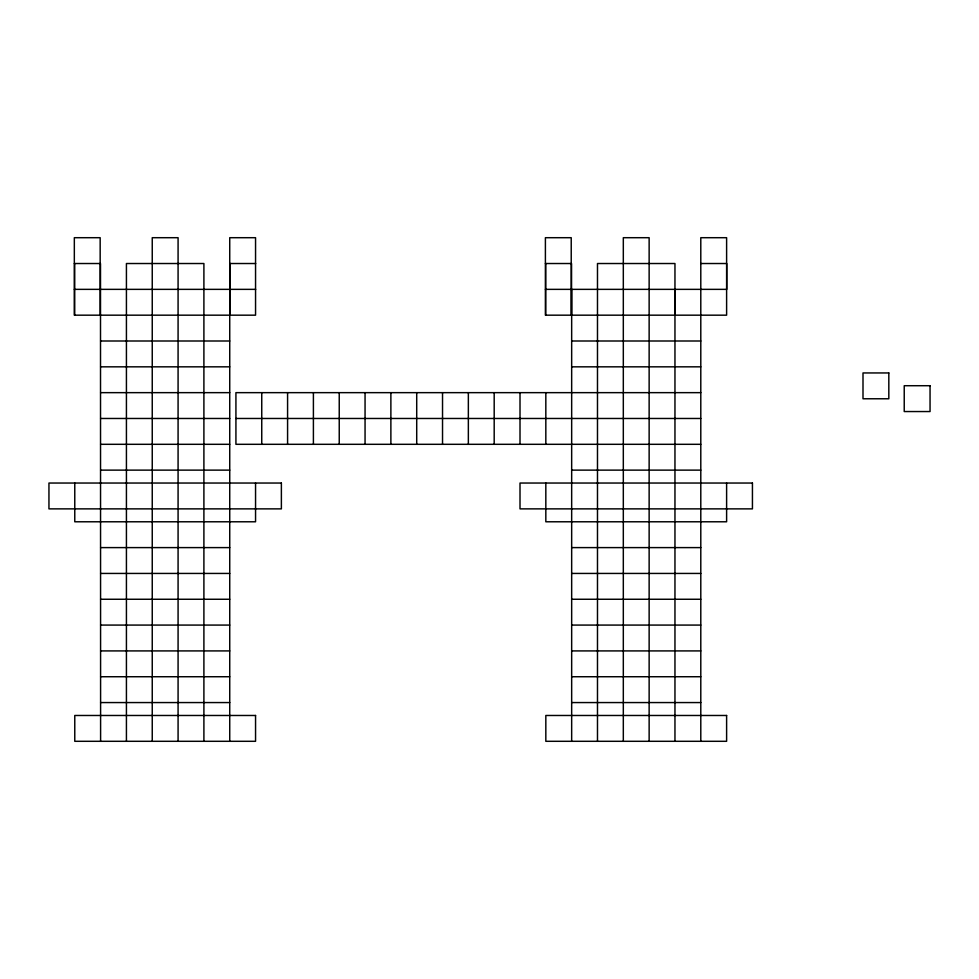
<?xml version="1.0" encoding="UTF-8"?>
<svg xmlns="http://www.w3.org/2000/svg" width="979" height="979" viewBox="0 0 979 979"><rect width="100%" height="100%" fill="white"/><g stroke="black" fill="none" stroke-linecap="round" stroke-linejoin="round"><path stroke-width="1.47" d="M74.331 263.522L100.164 263.522M229.735 263.522L255.678 263.522M545.401 263.522L571.222 263.522M700.793 263.522L726.736 263.522L726.736 289.356L545.401 289.356M74.331 289.356L255.678 289.356M100.604 340.998L229.735 340.998M571.663 340.998L700.793 340.998M100.604 366.831L229.735 366.831M571.663 366.831L700.793 366.831M100.604 392.652L229.735 392.652M700.793 392.652L235.927 392.652L235.927 444.307L700.793 444.307M100.604 418.474L229.735 418.474M235.927 418.474L700.793 418.474M100.604 444.307L229.735 444.307M100.604 470.128L229.735 470.128M571.663 470.128L700.793 470.128M100.604 547.604L229.735 547.604M571.663 547.604L700.793 547.604M100.604 573.437L229.735 573.437M571.663 573.437L700.793 573.437M100.604 599.258L229.735 599.258M571.663 599.258L700.793 599.258M100.604 625.079L229.735 625.079M571.663 625.079L700.793 625.079M100.604 650.913L229.735 650.913M571.663 650.913L700.793 650.913M100.604 676.734L229.735 676.734M571.663 676.734L700.793 676.734M100.604 702.567L229.735 702.567M571.663 702.567L700.793 702.567M726.614 483.039L726.614 521.783L545.829 521.783L545.829 483.039M700.793 741.299L700.793 237.701L726.614 237.701L726.614 315.177L545.401 315.177L545.401 237.701L571.222 237.701L571.222 315.177M675.082 289.356L675.082 315.177M674.959 741.299L674.959 263.522L597.484 263.522L597.484 741.299M649.138 741.299L649.138 237.701L623.317 237.701L623.317 741.299M571.663 289.356L571.663 741.299M571.552 263.522L571.552 315.177M545.719 263.522L545.719 315.177M545.829 392.652L545.829 444.307M520.008 392.652L520.008 444.307M494.187 392.652L494.187 444.307M468.354 392.652L468.354 444.307M442.532 392.652L442.532 444.307M416.711 392.652L416.711 444.307M390.878 392.652L390.878 444.307M365.057 392.652L365.057 444.307M339.236 392.652L339.236 444.307M313.402 392.652L313.402 444.307M287.581 392.652L287.581 444.307M261.748 392.652L261.748 444.307M255.556 483.039L255.556 521.783L74.771 521.783L74.771 483.039M229.857 263.522L229.857 315.177M229.735 741.299L229.735 237.701L255.556 237.701L255.556 315.177L74.331 315.177L74.331 237.701L100.164 237.701L100.164 315.177M203.901 741.299L203.901 263.522L126.426 263.522L126.426 741.299M178.08 741.299L178.08 237.701L152.247 237.701L152.247 741.299M100.494 263.522L100.604 741.299M74.661 263.522L74.661 315.177M888.822 372.95L863.001 372.95L863.001 398.771L888.822 398.771L888.822 372.95M930.05 385.714L904.229 385.714L904.229 411.547L930.05 411.547L930.05 385.714M281.377 483.039L48.95 483.039L48.95 508.872L281.377 508.872L281.377 483.039M752.435 483.039L520.008 483.039L520.008 508.872L752.435 508.872L752.435 483.039M255.556 715.478L74.771 715.478L74.771 741.299L255.556 741.299L255.556 715.478M726.614 715.478L545.829 715.478L545.829 741.299L726.614 741.299L726.614 715.478"/></g></svg>
